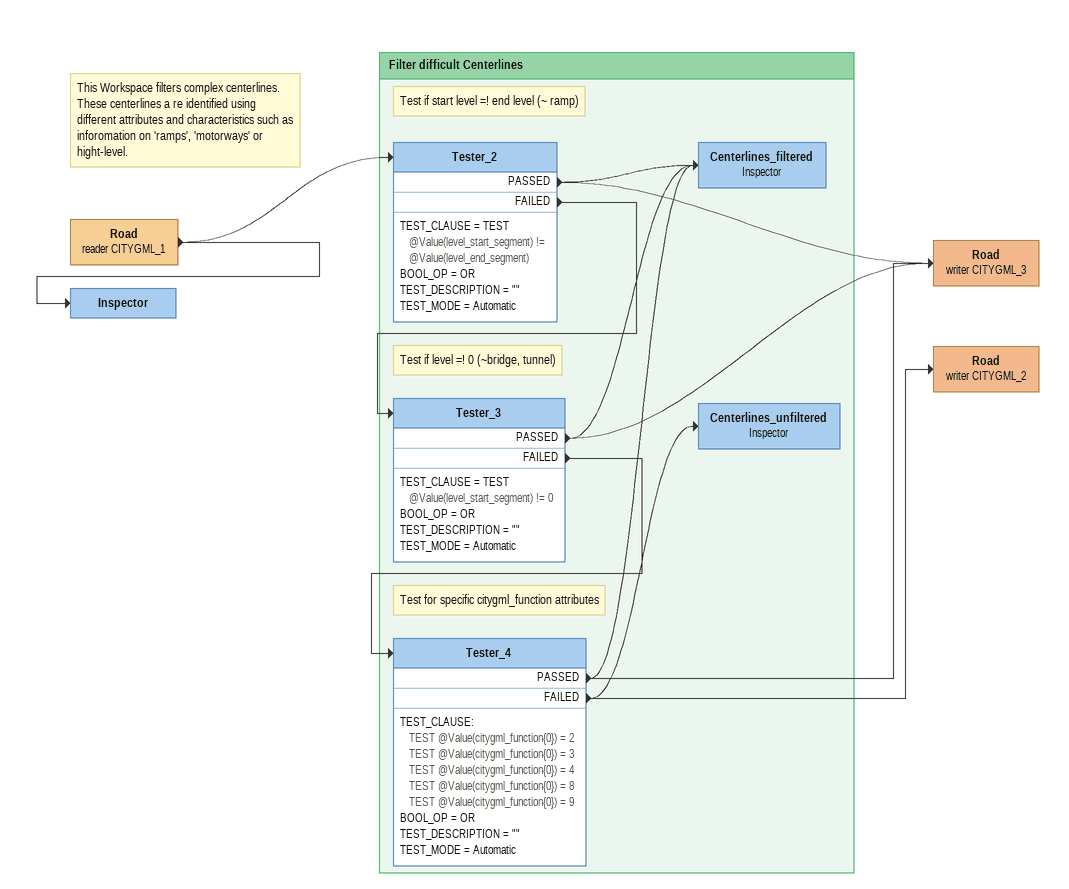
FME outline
Note: This Workspace filters complex centerlines. These centerlines a re identified using different attributes and characteristics such as inforomation on 'ramps', 'motorways' or hight-level.
Road (reader CITYGML_1)
    -> Inspector
    -> Tester_2
Road (writer CITYGML_3)
Road (writer CITYGML_2)
Inspector

Bookmark: Filter difficult Centerlines
Note: Test if start level =! end level (~ ramp)
Tester_2
    TEST_CLAUSE = TEST @Value(level_start_segment) != @Value(level_end_segment)
    BOOL_OP = OR
    TEST_DESCRIPTION = ""
    TEST_MODE = Automatic
    PASSED -> Road (writer CITYGML_3)
    PASSED -> Centerlines_filtered
    FAILED -> Tester_3
Note: Test if level =! 0 (~bridge, tunnel)
Tester_3
    TEST_CLAUSE = TEST @Value(level_start_segment) != 0
    BOOL_OP = OR
    TEST_DESCRIPTION = ""
    TEST_MODE = Automatic
    PASSED -> Road (writer CITYGML_3)
    PASSED -> Centerlines_filtered
    FAILED -> Tester_4
Note: Test for specific citygml_function attributes
Tester_4
    TEST_CLAUSE:
      TEST @Value(citygml_function{0}) = 2
      TEST @Value(citygml_function{0}) = 3
      TEST @Value(citygml_function{0}) = 4
      TEST @Value(citygml_function{0}) = 8
      TEST @Value(citygml_function{0}) = 9
    BOOL_OP = OR
    TEST_DESCRIPTION = ""
    TEST_MODE = Automatic
    PASSED -> Road (writer CITYGML_3)
    PASSED -> Centerlines_filtered
    FAILED -> Road (writer CITYGML_2)
    FAILED -> Centerlines_unfiltered
Centerlines_filtered: Inspector
Centerlines_unfiltered: Inspector
